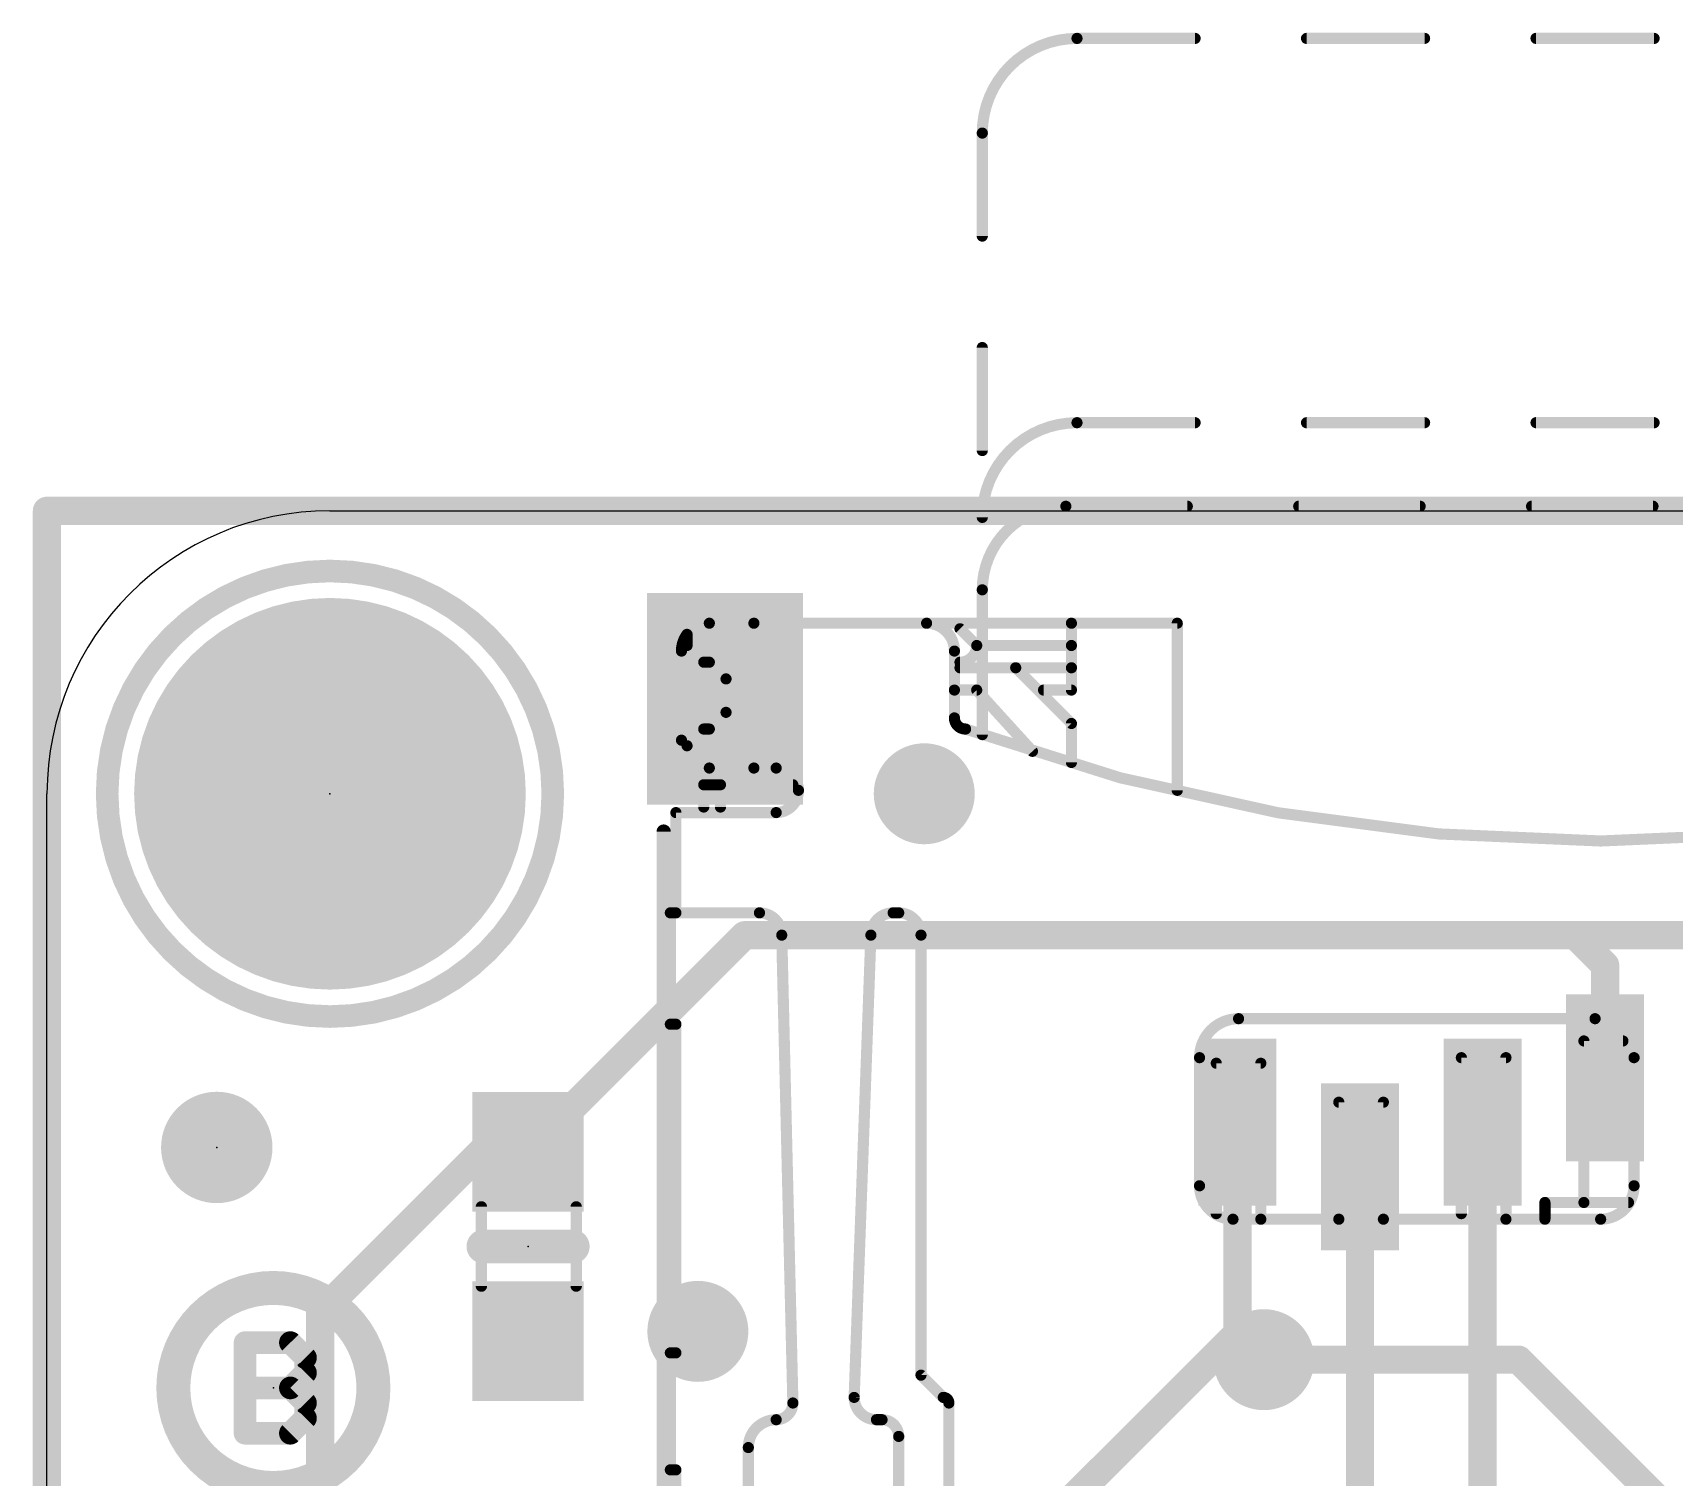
# Model space of a CAD drawing. Extents: x -0.1 to 25.5, y -0.1 to 27.2.
# Drawn here: x -0.13 to 14.61, y 14.19 to 27.15 of the extents above; entities that cross this region are included whole.
import ezdxf

# ---------------------------------------------------------------- set-up
doc = ezdxf.new("R2010")
doc.units = 0
for name, color, linetype in [('1', 12, 'CONTINUOUS'), ('16', 132, 'CONTINUOUS'), ('17', 110, 'CONTINUOUS'), ('18', 110, 'CONTINUOUS'), ('20', 53, 'CONTINUOUS'), ('21', 40, 'CONTINUOUS'), ('23', 53, 'CONTINUOUS'), ('51', 253, 'CONTINUOUS')]:
    doc.layers.add(name, color=color, linetype=linetype)

# ---------------------------------------------------------------- blocks, each defined once
blk = doc.blocks.new('RECT')
blk.add_solid([(-0.5, -0.5), (0.5, -0.5), (-0.5, 0.5), (0.5, 0.5)])
blk = doc.blocks.new('PIE')
at = {"const_width": 0.5}
blk.add_lwpolyline([(0, -0.25, 1), (0, 0.25, 1), (0, -0.25)], format="xyb", dxfattribs=at)
blk = doc.blocks.new('ROUNDP')
at = {"const_width": 0.5}
blk.add_lwpolyline([(0, -0.25, 1), (0, 0.25, 1), (0, -0.25)], format="xyb", dxfattribs=at)
blk = doc.blocks.new('ROUNDV')
at = {"const_width": 0.5}
blk.add_lwpolyline([(0, -0.25, 1), (0, 0.25, 1), (0, -0.25)], format="xyb", dxfattribs=at)

msp = doc.modelspace()

# ---------------------------------------------------------------- linework, layer by layer
at = {"layer": '1', "const_width": 0.254}
for points in [[(0, 22.86), (25.4, 22.86)], [(0, 0), (0, 22.86)], [(4.318, 17.106), (6.262, 19.05)], [(6.262, 19.05), (13.716, 19.05)], [(13.716, 19.05), (13.985, 18.781)], [(17.526, 19.05), (13.716, 19.05)], [(13.985, 18.781), (13.985, 17.771)], [(10.685, 15.477), (10.685, 17.371)], [(12.885, 17.371), (12.885, 13.393)], [(3.898, 17.106), (2.452, 15.66)], [(4.318, 17.106), (3.898, 17.106)], [(11.785, 16.971), (11.785, 13.97)], [(2.452, 12.984), (2.452, 15.66)], [(8.192, 12.984), (10.685, 15.477)], [(10.922, 15.24), (10.685, 15.477)]]:
    msp.add_lwpolyline(points, dxfattribs=at)
at = {"layer": '1', "const_width": 0.127}
for points in [[(0, 22.9235, 1), (0, 22.7965)], [(0.0635, 22.86, 1), (-0.0635, 22.86)], [(6.262, 19.1135, 1), (6.262, 18.9865)], [(6.3069, 19.0051, 1), (6.2171, 19.0949)], [(13.7609, 19.0949, 1), (13.6711, 19.0051)], [(13.716, 19.1135, 1), (13.716, 18.9865)], [(13.716, 18.9865, 1), (13.716, 19.1135)], [(14.0485, 18.781, 1), (13.9215, 18.781)], [(13.9401, 18.7361, 1), (14.0299, 18.8259)], [(13.9215, 17.771, 1), (14.0485, 17.771)], [(10.7485, 17.371, 1), (10.6215, 17.371)], [(12.9485, 17.371, 1), (12.8215, 17.371)], [(3.898, 17.1695, 1), (3.898, 17.0425)], [(3.9429, 17.0611, 1), (3.8531, 17.1509)], [(4.2731, 17.1509, 1), (4.3629, 17.0611)], [(4.318, 17.0425, 1), (4.318, 17.1695)], [(11.8485, 16.971, 1), (11.7215, 16.971)], [(2.5155, 15.66, 1), (2.3885, 15.66)], [(2.4071, 15.7049, 1), (2.4969, 15.6151)], [(10.7299, 15.5219, 1), (10.6401, 15.4321)], [(10.6215, 15.477, 1), (10.7485, 15.477)], [(10.7299, 15.4321, 1), (10.6401, 15.5219)], [(10.8771, 15.1951, 1), (10.9669, 15.2849)]]:
    msp.add_lwpolyline(points, format="xyb", dxfattribs=at)
at = {"layer": '16', "const_width": 0.254}
for points in [[(0, 22.86), (25.4, 22.86)], [(0, 0), (0, 22.86)], [(13.208, 15.24), (10.922, 15.24)], [(20.32, 8.128), (13.208, 15.24)]]:
    msp.add_lwpolyline(points, dxfattribs=at)
at = {"layer": '16', "const_width": 0.127}
for points in [[(0, 22.9235, 1), (0, 22.7965)], [(0.0635, 22.86, 1), (-0.0635, 22.86)], [(10.922, 15.3035, 1), (10.922, 15.1765)], [(13.2529, 15.2849, 1), (13.1631, 15.1951)], [(13.208, 15.1765, 1), (13.208, 15.3035)]]:
    msp.add_lwpolyline(points, format="xyb", dxfattribs=at)
at = {"layer": '20'}
for p, q in [((2.54, 22.86), (22.86, 22.86)), ((0, 2.54), (0, 20.32))]:
    msp.add_line(p, q, dxfattribs=at)
msp.add_arc((2.54, 20.32), 2.54, 90, 180, dxfattribs=at)
at = {"layer": '21'}
for points, const_width in [([(2.54, 18.32, 1), (2.54, 22.32, 1), (2.54, 18.32)], 0.2032), ([(5.5667, 19.981, 1), (5.5033, 19.981)], 0.0635), ([(3.918, 16.3322, 1), (3.918, 16.1798)], 0.1524), ([(4.718, 16.1798, 1), (4.718, 16.3322)], 0.1524), ([(2.032, 14.088, 1), (2.032, 15.884, 1), (2.032, 14.088)], 0.3048), ([(1.8288, 15.3931, 1), (1.7272, 15.3931)], 0.1016), ([(1.778, 15.4439, 1), (1.778, 15.3423)], 0.1016), ([(2.2207, 15.429, 1), (2.1488, 15.3572)], 0.1016), ([(2.1847, 15.3423, 1), (2.1847, 15.4439)], 0.1016), ([(2.3711, 15.2575, 1), (2.2695, 15.2575)], 0.1016), ([(2.2844, 15.2216, 1), (2.3562, 15.2934)], 0.1016), ([(2.3562, 15.086, 1), (2.2844, 15.1578)], 0.1016), ([(1.778, 15.0371, 1), (1.778, 14.9355)], 0.1016), ([(2.2207, 15.0223, 1), (2.1488, 14.9504)], 0.1016), ([(2.1488, 15.0223, 1), (2.2207, 14.9504)], 0.1016), ([(2.1847, 14.9355, 1), (2.1847, 15.0371)], 0.1016), ([(2.2695, 15.1219, 1), (2.3711, 15.1219)], 0.1016), ([(2.3711, 14.8508, 1), (2.2695, 14.8508)], 0.1016), ([(2.2844, 14.8148, 1), (2.3562, 14.8867)], 0.1016), ([(2.2695, 14.7152, 1), (2.3711, 14.7152)], 0.1016), ([(2.3562, 14.6793, 1), (2.2844, 14.7511)], 0.1016), ([(1.778, 14.6304, 1), (1.778, 14.5288)], 0.1016), ([(1.7272, 14.5796, 1), (1.8288, 14.5796)], 0.1016), ([(2.1488, 14.6155, 1), (2.2207, 14.5437)], 0.1016), ([(2.1847, 14.5288, 1), (2.1847, 14.6304)], 0.1016)]:
    msp.add_lwpolyline(points, format="xyb", dxfattribs=dict(at, const_width=const_width))
for points, const_width in [([(5.535, 6.631), (5.535, 19.981)], 0.127), ([(4.718, 16.256), (3.918, 16.256)], 0.3048), ([(1.778, 14.5796), (1.778, 15.3931)], 0.2032), ([(1.778, 15.3931), (2.1847, 15.3931)], 0.2032), ([(2.1847, 15.3931), (2.3203, 15.2575)], 0.2032), ([(2.3203, 15.2575), (2.3203, 15.1219)], 0.2032), ([(2.3203, 15.1219), (2.1847, 14.9863)], 0.2032), ([(1.778, 14.9863), (2.1847, 14.9863)], 0.2032), ([(2.1847, 14.9863), (2.3203, 14.8508)], 0.2032), ([(2.3203, 14.8508), (2.3203, 14.7152)], 0.2032), ([(2.3203, 14.7152), (2.1847, 14.5796)], 0.2032), ([(2.1847, 14.5796), (1.778, 14.5796)], 0.2032)]:
    msp.add_lwpolyline(points, dxfattribs=dict(at, const_width=const_width))
at = {"layer": '23'}
for p in [(2.54, 20.32), (1.524, 17.145), (4.318, 16.256), (2.032, 14.986)]:
    msp.add_point(p, dxfattribs=at)
at = {"layer": '51'}
for points, const_width in [([(9.245, 27.101, 0.4142), (8.395, 26.251)], 0.1), ([(9.245, 27.126, 1), (9.245, 27.076)], 0.05), ([(9.245, 27.076, 1), (9.245, 27.126)], 0.05), ([(10.305, 27.076, 1), (10.305, 27.126)], 0.05), ([(11.305, 27.126, 1), (11.305, 27.076)], 0.05), ([(12.365, 27.076, 1), (12.365, 27.126)], 0.05), ([(13.365, 27.126, 1), (13.365, 27.076)], 0.05), ([(14.425, 27.076, 1), (14.425, 27.126)], 0.05), ([(8.42, 26.251, 1), (8.37, 26.251)], 0.05), ([(8.37, 26.251, 1), (8.42, 26.251)], 0.05), ([(8.37, 25.326, 1), (8.42, 25.326)], 0.05), ([(8.42, 24.326, 1), (8.37, 24.326)], 0.05), ([(9.245, 23.651, 0.4142), (8.395, 22.801)], 0.1), ([(9.245, 23.676, 1), (9.245, 23.626)], 0.05), ([(9.245, 23.626, 1), (9.245, 23.676)], 0.05), ([(10.305, 23.626, 1), (10.305, 23.676)], 0.05), ([(11.305, 23.676, 1), (11.305, 23.626)], 0.05), ([(12.365, 23.626, 1), (12.365, 23.676)], 0.05), ([(13.365, 23.676, 1), (13.365, 23.626)], 0.05), ([(14.425, 23.626, 1), (14.425, 23.676)], 0.05), ([(8.37, 23.401, 1), (8.42, 23.401)], 0.05), ([(9.145, 22.901, 0.4142), (8.395, 22.151)], 0.1), ([(9.145, 22.926, 1), (9.145, 22.876)], 0.05), ([(9.145, 22.876, 1), (9.145, 22.926)], 0.05), ([(10.235, 22.876, 1), (10.235, 22.926)], 0.05), ([(11.235, 22.926, 1), (11.235, 22.876)], 0.05), ([(12.325, 22.876, 1), (12.325, 22.926)], 0.05), ([(13.325, 22.926, 1), (13.325, 22.876)], 0.05), ([(14.415, 22.876, 1), (14.415, 22.926)], 0.05), ([(8.37, 22.801, 1), (8.42, 22.801)], 0.05), ([(8.42, 22.151, 1), (8.37, 22.151)], 0.05), ([(8.37, 22.151, 1), (8.42, 22.151)], 0.05), ([(5.945, 21.851, 0.2361), (5.745, 21.751)], 0.1), ([(5.945, 21.876, 1), (5.945, 21.826)], 0.05), ([(5.945, 21.826, 1), (5.945, 21.876)], 0.05), ([(6.345, 21.876, 1), (6.345, 21.826)], 0.05), ([(6.37, 21.851, 1), (6.32, 21.851)], 0.05), ([(6.345, 21.826, 1), (6.345, 21.876)], 0.05), ([(8.145, 21.601, 0.4142), (7.895, 21.851)], 0.1), ([(7.895, 21.876, 1), (7.895, 21.826)], 0.05), ([(7.895, 21.876, 1), (7.895, 21.826)], 0.05), ([(7.895, 21.826, 1), (7.895, 21.876)], 0.05), ([(8.2127, 21.8187, 1), (8.1773, 21.7833)], 0.05), ([(9.195, 21.876, 1), (9.195, 21.826)], 0.05), ([(9.22, 21.851, 1), (9.17, 21.851)], 0.05), ([(9.195, 21.826, 1), (9.195, 21.876)], 0.05), ([(10.17, 21.851, 1), (10.12, 21.851)], 0.05), ([(10.145, 21.826, 1), (10.145, 21.876)], 0.05), ([(5.745, 21.751, 0.1623), (5.695, 21.601)], 0.1), ([(5.77, 21.751, 1), (5.72, 21.751)], 0.05), ([(5.725, 21.766, 1), (5.765, 21.736)], 0.05), ([(5.745, 21.651, 0.4142), (5.895, 21.501)], 0.1), ([(5.77, 21.651, 1), (5.72, 21.651)], 0.05), ([(5.72, 21.651, 1), (5.77, 21.651)], 0.05), ([(5.765, 21.736, 1), (5.725, 21.766)], 0.05), ([(8.195, 21.501, 0.4142), (8.345, 21.651)], 0.1), ([(8.345, 21.676, 1), (8.345, 21.626)], 0.05), ([(8.37, 21.651, 1), (8.32, 21.651)], 0.05), ([(8.3273, 21.6333, 1), (8.3627, 21.6687)], 0.05), ([(9.22, 21.651, 1), (9.17, 21.651)], 0.05), ([(9.17, 21.651, 1), (9.22, 21.651)], 0.05), ([(9.195, 21.626, 1), (9.195, 21.676)], 0.05), ([(5.72, 21.601, 1), (5.67, 21.601)], 0.05), ([(5.67, 21.601, 1), (5.72, 21.601)], 0.05), ([(5.895, 21.526, 1), (5.895, 21.476)], 0.05), ([(5.895, 21.476, 1), (5.895, 21.526)], 0.05), ([(6.095, 21.351, 0.4142), (5.945, 21.501)], 0.1), ([(5.945, 21.526, 1), (5.945, 21.476)], 0.05), ([(5.945, 21.476, 1), (5.945, 21.526)], 0.05), ([(8.17, 21.601, 1), (8.12, 21.601)], 0.05), ([(8.12, 21.601, 1), (8.17, 21.601)], 0.05), ([(8.195, 21.526, 1), (8.195, 21.476)], 0.05), ([(6.12, 21.351, 1), (6.07, 21.351)], 0.05), ([(6.07, 21.351, 1), (6.12, 21.351)], 0.05), ([(8.195, 21.476, 1), (8.195, 21.426)], 0.05), ([(8.7127, 21.4687, 1), (8.6773, 21.4333)], 0.05), ([(8.695, 21.476, 1), (8.695, 21.426)], 0.05), ([(8.695, 21.426, 1), (8.695, 21.476)], 0.05), ([(9.22, 21.451, 1), (9.17, 21.451)], 0.05), ([(9.17, 21.451, 1), (9.22, 21.451)], 0.05), ([(9.195, 21.426, 1), (9.195, 21.476)], 0.05), ([(8.17, 21.251, 1), (8.12, 21.251)], 0.05), ([(8.145, 21.276, 1), (8.145, 21.226)], 0.05), ([(8.12, 21.251, 1), (8.17, 21.251)], 0.05), ([(8.3635, 21.2678, 1), (8.3265, 21.2342)], 0.05), ([(8.345, 21.226, 1), (8.345, 21.276)], 0.05), ([(8.945, 21.276, 1), (8.945, 21.226)], 0.05), ([(9.17, 21.251, 1), (9.22, 21.251)], 0.05), ([(9.195, 21.226, 1), (9.195, 21.276)], 0.05), ([(5.945, 20.901, 0.4142), (6.095, 21.051)], 0.1), ([(6.12, 21.051, 1), (6.07, 21.051)], 0.05), ([(6.07, 21.051, 1), (6.12, 21.051)], 0.05), ([(5.895, 20.901, 0.4142), (5.745, 20.751)], 0.1), ([(5.895, 20.926, 1), (5.895, 20.876)], 0.05), ([(5.895, 20.876, 1), (5.895, 20.926)], 0.05), ([(5.945, 20.926, 1), (5.945, 20.876)], 0.05), ([(5.945, 20.876, 1), (5.945, 20.926)], 0.05), ([(8.145, 21.001, 0.4142), (8.245, 20.901)], 0.1), ([(8.17, 21.001, 1), (8.12, 21.001)], 0.05), ([(8.12, 21.001, 1), (8.17, 21.001)], 0.05), ([(8.245, 20.901, 0.1763), (19.645, 20.901)], 0.1), ([(8.2536, 20.9245, 1), (8.2364, 20.8775)], 0.05), ([(8.245, 20.876, 1), (8.245, 20.926)], 0.05), ([(9.22, 20.951, 1), (9.17, 20.951)], 0.05), ([(9.1773, 20.9333, 1), (9.2127, 20.9687)], 0.05), ([(5.695, 20.801, 0.4142), (5.945, 20.551)], 0.1), ([(5.72, 20.801, 1), (5.67, 20.801)], 0.05), ([(5.67, 20.801, 1), (5.72, 20.801)], 0.05), ([(5.745, 20.751, 0.4142), (5.945, 20.551)], 0.1), ([(5.77, 20.751, 1), (5.72, 20.751)], 0.05), ([(5.72, 20.751, 1), (5.77, 20.751)], 0.05), ([(8.37, 20.851, 1), (8.42, 20.851)], 0.05), ([(8.8265, 20.6842, 1), (8.8635, 20.7178)], 0.05), ([(9.17, 20.601, 1), (9.22, 20.601)], 0.05), ([(5.945, 20.576, 1), (5.945, 20.526)], 0.05), ([(5.945, 20.526, 1), (5.945, 20.576)], 0.05), ([(5.945, 20.526, 1), (5.945, 20.576)], 0.05), ([(6.345, 20.576, 1), (6.345, 20.526)], 0.05), ([(6.32, 20.551, 1), (6.37, 20.551)], 0.05), ([(6.345, 20.526, 1), (6.345, 20.576)], 0.05), ([(6.745, 20.351, 0.4142), (6.545, 20.551)], 0.1), ([(6.545, 20.576, 1), (6.545, 20.526)], 0.05), ([(6.545, 20.526, 1), (6.545, 20.576)], 0.05), ([(5.92, 20.401, 1), (5.87, 20.401)], 0.05), ([(5.895, 20.426, 1), (5.895, 20.376)], 0.05), ([(6.045, 20.426, 1), (6.045, 20.376)], 0.05), ([(6.07, 20.401, 1), (6.02, 20.401)], 0.05), ([(6.045, 20.376, 1), (6.045, 20.426)], 0.05), ([(6.545, 20.151, 0.4142), (6.745, 20.351)], 0.1), ([(6.695, 20.376, 1), (6.695, 20.426)], 0.05), ([(6.77, 20.351, 1), (6.72, 20.351)], 0.05), ([(6.72, 20.351, 1), (6.77, 20.351)], 0.05), ([(10.12, 20.351, 1), (10.17, 20.351)], 0.05), ([(5.645, 20.176, 1), (5.645, 20.126)], 0.05), ([(5.67, 20.151, 1), (5.62, 20.151)], 0.05), ([(5.87, 20.201, 1), (5.92, 20.201)], 0.05), ([(6.02, 20.201, 1), (6.07, 20.201)], 0.05), ([(6.545, 20.176, 1), (6.545, 20.126)], 0.05), ([(6.545, 20.126, 1), (6.545, 20.176)], 0.05), ([(5.595, 19.276, 1), (5.595, 19.226)], 0.05), ([(5.62, 19.251, 1), (5.57, 19.251)], 0.05), ([(5.645, 19.276, 1), (5.645, 19.226)], 0.05), ([(5.645, 19.226, 1), (5.645, 19.276)], 0.05), ([(6.595, 19.051, 0.4142), (6.395, 19.251)], 0.1), ([(6.395, 19.276, 1), (6.395, 19.226)], 0.05), ([(6.395, 19.226, 1), (6.395, 19.276)], 0.05), ([(7.595, 19.251, 0.4142), (7.395, 19.051)], 0.1), ([(7.595, 19.276, 1), (7.595, 19.226)], 0.05), ([(7.595, 19.226, 1), (7.595, 19.276)], 0.05), ([(7.845, 19.051, 0.4142), (7.645, 19.251)], 0.1), ([(7.645, 19.276, 1), (7.645, 19.226)], 0.05), ([(7.645, 19.226, 1), (7.645, 19.276)], 0.05), ([(5.62, 19.251, 1), (5.67, 19.251)], 0.05), ([(6.62, 19.0516, 1), (6.57, 19.0504)], 0.05), ([(6.57, 19.051, 1), (6.62, 19.051)], 0.05), ([(7.42, 19.0501, 1), (7.37, 19.0519)], 0.05), ([(7.37, 19.051, 1), (7.42, 19.051)], 0.05), ([(7.87, 19.051, 1), (7.82, 19.051)], 0.05), ([(7.82, 19.051, 1), (7.87, 19.051)], 0.05), ([(5.595, 18.276, 1), (5.595, 18.226)], 0.05), ([(5.57, 18.251, 1), (5.62, 18.251)], 0.05), ([(5.67, 18.251, 1), (5.62, 18.251)], 0.05), ([(5.645, 18.226, 1), (5.645, 18.276)], 0.05), ([(10.695, 18.301, 0.4142), (10.345, 17.951)], 0.1), ([(10.695, 18.326, 1), (10.695, 18.276)], 0.05), ([(10.695, 18.276, 1), (10.695, 18.326)], 0.05), ([(14.245, 17.951, 0.4142), (13.895, 18.301)], 0.1), ([(13.895, 18.326, 1), (13.895, 18.276)], 0.05), ([(13.895, 18.276, 1), (13.895, 18.326)], 0.05), ([(13.82, 18.101, 1), (13.77, 18.101)], 0.05), ([(13.795, 18.126, 1), (13.795, 18.076)], 0.05), ([(14.145, 18.076, 1), (14.145, 18.126)], 0.05), ([(10.37, 17.951, 1), (10.32, 17.951)], 0.05), ([(10.32, 17.951, 1), (10.37, 17.951)], 0.05), ([(12.695, 17.976, 1), (12.695, 17.926)], 0.05), ([(12.72, 17.951, 1), (12.67, 17.951)], 0.05), ([(13.12, 17.951, 1), (13.07, 17.951)], 0.05), ([(13.095, 17.926, 1), (13.095, 17.976)], 0.05), ([(14.27, 17.951, 1), (14.22, 17.951)], 0.05), ([(14.22, 17.951, 1), (14.27, 17.951)], 0.05), ([(10.495, 17.926, 1), (10.495, 17.876)], 0.05), ([(10.52, 17.901, 1), (10.47, 17.901)], 0.05), ([(10.92, 17.901, 1), (10.87, 17.901)], 0.05), ([(10.895, 17.876, 1), (10.895, 17.926)], 0.05), ([(11.595, 17.576, 1), (11.595, 17.526)], 0.05), ([(11.62, 17.551, 1), (11.57, 17.551)], 0.05), ([(12.02, 17.551, 1), (11.97, 17.551)], 0.05), ([(11.995, 17.526, 1), (11.995, 17.576)], 0.05), ([(10.345, 16.801, 0.4142), (10.645, 16.501)], 0.1), ([(10.37, 16.801, 1), (10.32, 16.801)], 0.05), ([(10.32, 16.801, 1), (10.37, 16.801)], 0.05), ([(13.945, 16.501, 0.4142), (14.245, 16.801)], 0.1), ([(14.27, 16.801, 1), (14.22, 16.801)], 0.05), ([(14.22, 16.801, 1), (14.27, 16.801)], 0.05), ([(3.9244, 16.612, 1), (3.8736, 16.612)], 0.0508), ([(4.7754, 16.612, 1), (4.7246, 16.612)], 0.0508), ([(13.445, 16.676, 1), (13.445, 16.626)], 0.05), ([(13.47, 16.651, 1), (13.42, 16.651)], 0.05), ([(13.795, 16.676, 1), (13.795, 16.626)], 0.05), ([(13.77, 16.651, 1), (13.82, 16.651)], 0.05), ([(13.795, 16.626, 1), (13.795, 16.676)], 0.05), ([(14.195, 16.626, 1), (14.195, 16.676)], 0.05), ([(10.47, 16.551, 1), (10.52, 16.551)], 0.05), ([(10.645, 16.526, 1), (10.645, 16.476)], 0.05), ([(10.645, 16.476, 1), (10.645, 16.526)], 0.05), ([(10.895, 16.526, 1), (10.895, 16.476)], 0.05), ([(10.87, 16.501, 1), (10.92, 16.501)], 0.05), ([(10.895, 16.476, 1), (10.895, 16.526)], 0.05), ([(11.595, 16.526, 1), (11.595, 16.476)], 0.05), ([(11.57, 16.501, 1), (11.62, 16.501)], 0.05), ([(11.595, 16.476, 1), (11.595, 16.526)], 0.05), ([(11.995, 16.526, 1), (11.995, 16.476)], 0.05), ([(11.97, 16.501, 1), (12.02, 16.501)], 0.05), ([(11.995, 16.476, 1), (11.995, 16.526)], 0.05), ([(12.67, 16.551, 1), (12.72, 16.551)], 0.05), ([(13.095, 16.526, 1), (13.095, 16.476)], 0.05), ([(13.07, 16.501, 1), (13.12, 16.501)], 0.05), ([(13.095, 16.476, 1), (13.095, 16.526)], 0.05), ([(13.445, 16.526, 1), (13.445, 16.476)], 0.05), ([(13.42, 16.501, 1), (13.47, 16.501)], 0.05), ([(13.445, 16.476, 1), (13.445, 16.526)], 0.05), ([(13.945, 16.526, 1), (13.945, 16.476)], 0.05), ([(13.945, 16.476, 1), (13.945, 16.526)], 0.05), ([(3.8736, 15.9, 1), (3.9244, 15.9)], 0.0508), ([(4.7246, 15.9, 1), (4.7754, 15.9)], 0.0508), ([(5.595, 15.326, 1), (5.595, 15.276)], 0.05), ([(5.62, 15.301, 1), (5.57, 15.301)], 0.05), ([(5.62, 15.301, 1), (5.67, 15.301)], 0.05), ([(5.645, 15.276, 1), (5.645, 15.326)], 0.05), ([(7.8627, 15.1187, 1), (7.8273, 15.0833)], 0.05), ([(7.82, 15.101, 1), (7.87, 15.101)], 0.05), ([(6.545, 14.701, 0.4142), (6.695, 14.851)], 0.1), ([(6.72, 14.851, 1), (6.67, 14.851)], 0.05), ([(7.245, 14.901, 0.4142), (7.445, 14.701)], 0.1), ([(7.27, 14.901, 1), (7.22, 14.901)], 0.05), ([(7.22, 14.9019, 1), (7.27, 14.9001)], 0.05), ([(8.095, 14.851, 0.4142), (8.045, 14.901)], 0.1), ([(8.045, 14.926, 1), (8.045, 14.876)], 0.05), ([(8.0273, 14.8833, 1), (8.0627, 14.9187)], 0.05), ([(8.12, 14.851, 1), (8.07, 14.851)], 0.05), ([(6.545, 14.701, 0.4142), (6.295, 14.451)], 0.1), ([(6.545, 14.726, 1), (6.545, 14.676)], 0.05), ([(6.545, 14.676, 1), (6.545, 14.726)], 0.05), ([(6.67, 14.8504, 1), (6.72, 14.8516)], 0.05), ([(7.445, 14.726, 1), (7.445, 14.676)], 0.05), ([(7.445, 14.676, 1), (7.445, 14.726)], 0.05), ([(7.645, 14.551, 0.4142), (7.495, 14.701)], 0.1), ([(7.495, 14.726, 1), (7.495, 14.676)], 0.05), ([(7.495, 14.676, 1), (7.495, 14.726)], 0.05), ([(8.07, 14.851, 1), (8.12, 14.851)], 0.05), ([(7.67, 14.551, 1), (7.62, 14.551)], 0.05), ([(6.32, 14.451, 1), (6.27, 14.451)], 0.05), ([(6.27, 14.451, 1), (6.32, 14.451)], 0.05), ([(7.62, 14.551, 1), (7.67, 14.551)], 0.05), ([(5.595, 14.276, 1), (5.595, 14.226)], 0.05), ([(5.67, 14.251, 1), (5.62, 14.251)], 0.05), ([(5.645, 14.226, 1), (5.645, 14.276)], 0.05), ([(5.57, 14.251, 1), (5.62, 14.251)], 0.05)]:
    msp.add_lwpolyline(points, format="xyb", dxfattribs=dict(at, const_width=const_width))
for points, const_width in [([(10.305, 27.101), (9.245, 27.101)], 0.1), ([(12.365, 27.101), (11.305, 27.101)], 0.1), ([(14.425, 27.101), (13.365, 27.101)], 0.1), ([(8.395, 26.251), (8.395, 25.326)], 0.1), ([(8.395, 24.326), (8.395, 23.401)], 0.1), ([(10.305, 23.651), (9.245, 23.651)], 0.1), ([(12.365, 23.651), (11.305, 23.651)], 0.1), ([(14.425, 23.651), (13.365, 23.651)], 0.1), ([(10.235, 22.901), (9.145, 22.901)], 0.1), ([(12.325, 22.901), (11.235, 22.901)], 0.1), ([(14.415, 22.901), (13.325, 22.901)], 0.1), ([(8.395, 22.151), (8.395, 20.851)], 0.1), ([(6.345, 21.851), (5.945, 21.851)], 0.1), ([(7.895, 21.851), (6.345, 21.851)], 0.1), ([(6.345, 20.551), (6.345, 21.851)], 0.1), ([(7.895, 21.851), (9.195, 21.851)], 0.1), ([(8.195, 21.801), (8.345, 21.651)], 0.1), ([(9.195, 21.851), (10.145, 21.851)], 0.1), ([(9.195, 21.851), (9.195, 21.651)], 0.1), ([(10.145, 21.851), (10.145, 20.351)], 0.1), ([(5.745, 21.751), (5.745, 21.651)], 0.1), ([(9.195, 21.651), (8.345, 21.651)], 0.1), ([(9.195, 21.651), (9.195, 21.451)], 0.1), ([(5.695, 21.601), (5.695, 20.801)], 0.1), ([(5.895, 21.501), (5.945, 21.501)], 0.1), ([(8.145, 21.251), (8.145, 21.601)], 0.1), ([(6.095, 21.351), (6.095, 21.051)], 0.1), ([(8.695, 21.451), (8.195, 21.451)], 0.1), ([(9.195, 20.951), (8.695, 21.451)], 0.1), ([(8.695, 21.451), (9.195, 21.451)], 0.1), ([(9.195, 21.451), (9.195, 21.251)], 0.1), ([(8.145, 21.001), (8.145, 21.251)], 0.1), ([(8.145, 21.251), (8.345, 21.251)], 0.1), ([(8.345, 21.251), (8.845, 20.701)], 0.1), ([(9.195, 21.251), (8.945, 21.251)], 0.1), ([(5.945, 20.901), (5.895, 20.901)], 0.1), ([(9.195, 20.601), (9.195, 20.951)], 0.1), ([(5.945, 20.551), (6.345, 20.551)], 0.1), ([(6.345, 20.551), (6.545, 20.551)], 0.1), ([(5.895, 20.201), (5.895, 20.401)], 0.1), ([(6.045, 20.401), (5.895, 20.401)], 0.1), ([(6.695, 20.401), (6.045, 20.401)], 0.1), ([(6.045, 20.401), (6.045, 20.201)], 0.1), ([(6.545, 20.151), (5.645, 20.151)], 0.1), ([(5.645, 20.151), (5.645, 19.251)], 0.1), ([(5.645, 19.251), (5.595, 19.251)], 0.1), ([(5.595, 19.251), (5.595, 18.251)], 0.1), ([(5.645, 19.251), (6.395, 19.251)], 0.1), ([(7.595, 19.251), (7.645, 19.251)], 0.1), ([(6.595, 19.051), (6.695, 14.851)], 0.1), ([(7.245, 14.901), (7.395, 19.051)], 0.1), ([(7.845, 19.051), (7.845, 15.101)], 0.1), ([(5.595, 18.251), (5.645, 18.251)], 0.1), ([(5.645, 18.251), (5.645, 15.301)], 0.1), ([(10.695, 18.301), (13.895, 18.301)], 0.1), ([(13.795, 16.651), (13.795, 18.101)], 0.1), ([(13.795, 18.101), (14.145, 18.101)], 0.1), ([(10.345, 16.801), (10.345, 17.951)], 0.1), ([(13.095, 17.951), (12.695, 17.951)], 0.1), ([(12.695, 17.951), (12.695, 16.551)], 0.1), ([(13.095, 16.501), (13.095, 17.951)], 0.1), ([(14.245, 17.951), (14.245, 16.801)], 0.1), ([(10.895, 17.901), (10.495, 17.901)], 0.1), ([(10.495, 17.901), (10.495, 16.551)], 0.1), ([(10.895, 16.501), (10.895, 17.901)], 0.1), ([(11.995, 17.551), (11.595, 17.551)], 0.1), ([(11.595, 17.551), (11.595, 16.501)], 0.1), ([(11.995, 16.501), (11.995, 17.551)], 0.1), ([(3.899, 16.612), (3.899, 15.9)], 0.1016), ([(4.75, 16.612), (4.75, 15.9)], 0.1016), ([(13.795, 16.651), (13.445, 16.651)], 0.1), ([(13.445, 16.651), (13.445, 16.501)], 0.1), ([(14.195, 16.651), (13.795, 16.651)], 0.1), ([(10.895, 16.501), (10.645, 16.501)], 0.1), ([(11.595, 16.501), (10.895, 16.501)], 0.1), ([(11.995, 16.501), (11.595, 16.501)], 0.1), ([(13.095, 16.501), (11.995, 16.501)], 0.1), ([(13.445, 16.501), (13.095, 16.501)], 0.1), ([(13.945, 16.501), (13.445, 16.501)], 0.1), ([(5.645, 15.301), (5.595, 15.301)], 0.1), ([(5.595, 15.301), (5.595, 14.251)], 0.1), ([(7.845, 15.101), (8.045, 14.901)], 0.1), ([(8.095, 14.851), (8.095, 13.551)], 0.1), ([(7.495, 14.701), (7.445, 14.701)], 0.1), ([(7.645, 13.751), (7.645, 14.551)], 0.1), ([(6.295, 14.451), (6.295, 13.751)], 0.1), ([(5.595, 14.251), (5.645, 14.251)], 0.1), ([(5.645, 14.251), (5.645, 13.201)], 0.1)]:
    msp.add_lwpolyline(points, dxfattribs=dict(at, const_width=const_width))

# ---------------------------------------------------------------- block references
at = {"layer": '1', "rotation": 180}
for p, xscale, yscale in [((6.085, 21.171), 1.4, 1.9), ((13.985, 17.771), 0.7, 1.5), ((10.685, 17.371), 0.7, 1.5), ((12.885, 17.371), 0.7, 1.5), ((11.785, 16.971), 0.7, 1.5)]:
    msp.add_blockref('RECT', p, dxfattribs=dict(at, xscale=xscale, yscale=yscale))
at = {"layer": '1'}
msp.add_blockref('PIE', (1.524, 17.145), dxfattribs=at)
at = {"layer": '1', "xscale": 1.075, "rotation": 270}
for p in [(4.318, 17.106), (4.318, 15.406)]:
    msp.add_blockref('RECT', p, dxfattribs=at)
at = {"layer": '17', "xscale": 3.516, "yscale": 3.516}
msp.add_blockref('ROUNDP', (2.54, 20.32), dxfattribs=at)
msp.add_blockref('ROUNDP', (2.54, 20.32), dxfattribs=at)
at = {"layer": '18', "xscale": 0.9064, "yscale": 0.9064}
for p in [(7.874, 20.32), (7.874, 20.32), (5.842, 15.494), (5.842, 15.494), (10.922, 15.24), (10.922, 15.24)]:
    msp.add_blockref('ROUNDV', p, dxfattribs=at)
at = {"layer": '51', "xscale": 0.5001, "yscale": 0.95, "rotation": 270}
for p in [(4.3231, 16.8441), (4.3231, 15.6758)]:
    msp.add_blockref('RECT', p, dxfattribs=at)

doc.saveas('drawing.dxf')
